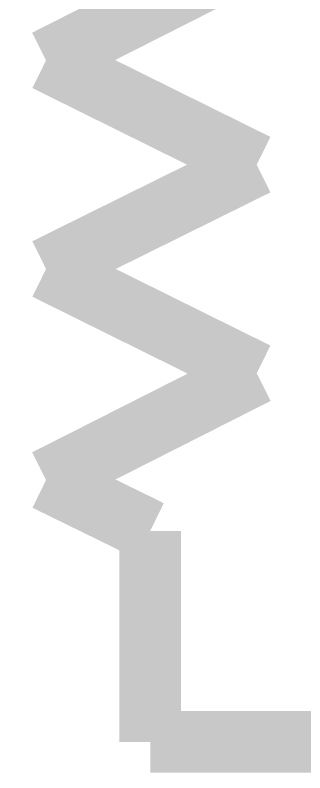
# Model space of a CAD drawing. Header units: inches. Extents: x 0 to 22.3, y 0 to 15.7.
# Drawn here: x 0.7743 to 0.8296, y 6.7939 to 6.9384 of the extents above; entities that cross this region are included whole.
import ezdxf

# ---------------------------------------------------------------- set-up
doc = ezdxf.new("R2010")
doc.units = ezdxf.units.IN
doc.header["$MEASUREMENT"] = 0
doc.layers.add('Sheet', color=255, linetype='Continuous')

msp = doc.modelspace()

# ---------------------------------------------------------------- linework, layer by layer
at = {"layer": 'Sheet'}
for points in [[(0.7802, 6.92975, 0.0118, 0.0118, 0), (0.82042, 6.95008, 0.0118, 0.0118, 0)], [(0.82042, 6.90986, 0.0118, 0.0118, 0), (0.7802, 6.92975, 0.0118, 0.0118, 0)], [(0.7802, 6.88997, 0.0118, 0.0118, 0), (0.82042, 6.90986, 0.0118, 0.0118, 0)], [(0.82042, 6.87008, 0.0118, 0.0118, 0), (0.7802, 6.88997, 0.0118, 0.0118, 0)], [(0.7802, 6.84974, 0.0118, 0.0118, 0), (0.82042, 6.87008, 0.0118, 0.0118, 0)], [(0.80009, 6.84002, 0.0118, 0.0118, 0), (0.7802, 6.84974, 0.0118, 0.0118, 0)], [(0.80009, 6.84002, 0.0118, 0.0118, 0), (0.80009, 6.7998, 0.0118, 0.0118, 0)], [(0.80009, 6.7998, 0.0118, 0.0118, 0), (1.10024, 6.7998, 0.0118, 0.0118, 0)]]:
    msp.add_lwpolyline(points, format="xyseb", dxfattribs=at)

doc.saveas('drawing.dxf')
